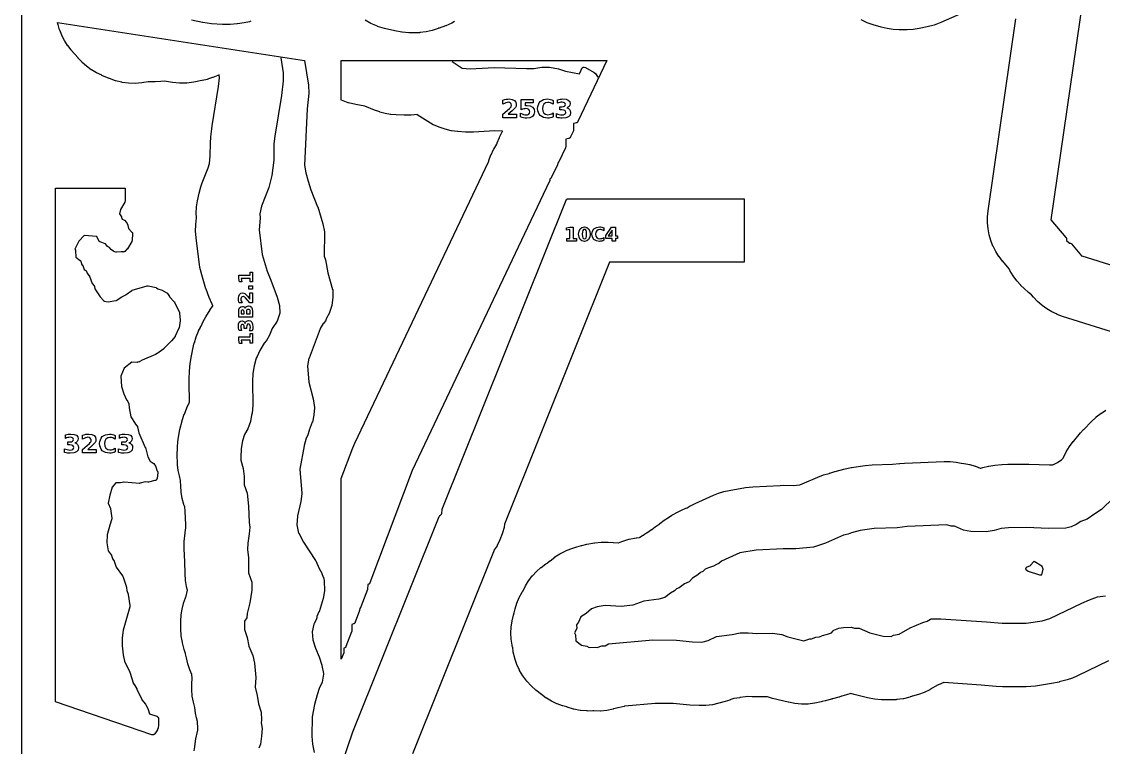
# Model space of a CAD drawing. Header units: millimetres. Extents: x 0 to 841, y 0 to 594.
# Drawn here: x 0 to 340.5, y 167.2 to 395.7 of the extents above; entities that cross this region are included whole.
import ezdxf

# ---------------------------------------------------------------- set-up
doc = ezdxf.new("R2010")
doc.units = ezdxf.units.MM
for name, color, linetype in [('CUT', 1, 'Continuous'), ('ENGRAVE', 5, 'Continuous'), ('SHEET_EDGE_DO_NOT_CUT', 8, 'Continuous')]:
    doc.layers.add(name, color=color, linetype=linetype)

msp = doc.modelspace()

# ---------------------------------------------------------------- linework, layer by layer
at = {"layer": 'CUT'}
for points in [[(334.09, 402.85), (324, 333.27), (324, 333.26), (324.01, 333.25), (328.74, 327.73), (328.77, 327.69), (328.8, 327.65), (328.82, 327.61), (328.87, 327.49), (328.89, 327.44), (328.9, 327.4), (328.91, 327.35), (328.91, 327.3), (328.92, 326.8), (328.93, 326.79), (328.93, 326.78), (329.72, 326), (329.73, 325.99), (329.74, 325.99), (330, 325.96), (330.05, 325.96), (330.09, 325.95), (330.13, 325.94), (330.17, 325.92), (330.21, 325.9), (330.35, 325.82), (330.4, 325.79), (330.44, 325.75), (330.48, 325.71), (333.68, 321.99), (333.69, 321.98), (333.7, 321.97), (390.99, 303.98)], [(54.36, 166.13), (54.51, 167.38), (54.51, 167.4), (54.88, 169.84), (54.88, 169.87), (55.36, 172.12), (55.37, 172.18), (55.51, 172.59), (55.52, 172.6), (55.51, 172.61), (55.44, 173.18), (55.43, 173.23), (55.37, 175.24), (55.36, 175.25), (55.36, 175.27), (55.04, 176.46), (55.03, 176.5), (54.76, 177.97), (54.76, 177.98), (54.51, 179.69), (54.5, 179.71), (54.09, 181.4), (54.09, 181.43), (53.73, 183.32), (53.72, 183.37), (53.55, 185.28), (53.55, 185.33), (53.56, 187.26), (53.56, 187.28), (53.66, 188.91), (53.66, 188.94), (53.56, 190.12), (53.56, 190.13), (53.56, 190.14), (52.96, 191.62), (52.96, 191.64), (52.34, 193.43), (52.32, 193.48), (51.88, 195.32), (51.88, 195.34), (51.62, 196.65), (51.62, 196.69), (51.18, 198.01), (51.17, 198.04), (50.6, 200.11), (50.59, 200.16), (50.26, 202.27), (50.25, 202.32), (50.15, 204.47), (50.15, 204.5), (50.16, 207), (50.16, 207.02), (50.26, 208.84), (50.27, 208.89), (50.53, 210.68), (50.54, 210.72), (50.97, 212.48), (50.98, 212.53), (51.57, 214.24), (51.59, 214.28), (51.63, 214.37), (51.63, 214.38), (51.64, 214.39), (52.21, 216.7), (52.22, 216.71), (52.21, 216.72), (51.93, 217.75), (51.92, 217.8), (51.59, 219.77), (51.58, 219.82), (51.45, 221.82), (51.45, 221.84), (51.39, 225.75), (51.39, 225.77), (51.22, 227.49), (51.22, 227.52), (51.13, 229.93), (51.13, 229.96), (51.18, 231.97), (51.18, 232), (51.44, 234.78), (51.45, 234.81), (51.7, 236.34), (51.7, 236.36), (51.7, 236.37), (51.64, 237.22), (51.64, 237.24), (51.48, 241.59), (51.48, 241.61), (51.33, 242.88), (51.33, 242.89), (51.33, 242.91), (51.1, 243.58), (51.1, 243.61), (50.57, 245.52), (50.56, 245.57), (50.23, 247.51), (50.22, 247.56), (50.09, 249.53), (50.09, 249.56), (50.06, 250.99), (50.06, 251.01), (50.04, 251.17), (50.03, 251.2), (49.66, 252.68), (49.65, 252.7), (49.31, 254.37), (49.3, 254.41), (49.1, 256.1), (49.09, 256.12), (49.04, 256.89), (49.03, 256.92), (48.99, 258.95), (48.99, 258.98), (49.06, 261.82), (49.07, 261.84), (49.16, 263.32), (49.17, 263.36), (49.38, 264.84), (49.38, 264.86), (49.81, 267.26), (49.82, 267.29), (50.53, 270.05), (50.54, 270.08), (51.21, 272.08), (51.22, 272.1), (52.02, 274.12), (52.05, 274.17), (52.66, 275.32), (52.66, 275.33), (52.67, 275.34), (52.81, 276), (52.81, 276.02), (52.81, 276.03), (52.71, 282.01), (52.71, 282.02), (52.72, 283.1), (52.72, 283.12), (52.81, 285.6), (52.82, 285.63), (53.05, 288.01), (53.05, 288.04), (53.45, 290.49), (53.45, 290.51), (53.77, 292.09), (53.77, 292.1), (54.36, 294.52), (54.37, 294.54), (54.93, 296.41), (54.95, 296.46), (55.68, 298.26), (55.71, 298.3), (56.3, 299.42), (56.31, 299.45), (56.46, 299.79), (56.47, 299.81), (57.14, 301.28), (57.16, 301.31), (57.96, 302.72), (57.97, 302.73), (59.38, 305), (59.4, 305.03), (60.12, 306.02), (60.13, 306.03), (60.13, 306.05), (60.18, 306.16), (60.18, 306.17), (60.18, 306.18), (59.97, 306.76), (59.96, 306.77), (59.02, 308.85), (59.01, 308.88), (58.05, 311.49), (58.03, 311.52), (56.51, 316.75), (56.5, 316.77), (56.12, 318.31), (56.11, 318.35), (55.86, 319.92), (55.85, 319.94), (54.91, 327.67), (54.9, 327.69), (54.76, 329.69), (54.76, 329.74), (54.82, 331.75), (54.82, 331.78), (55.01, 333.97), (55.01, 333.99), (54.96, 335.39), (54.96, 335.43), (55.08, 337.32), (55.08, 337.37), (55.38, 339.25), (55.39, 339.27), (55.89, 341.68), (55.9, 341.71), (56.31, 343.31), (56.32, 343.35), (56.86, 344.91), (56.87, 344.92), (58.75, 349.69), (58.76, 349.72), (59.09, 350.99), (59.1, 351.02), (59.38, 353.41), (59.38, 353.43), (59.43, 357.4), (59.43, 357.43), (59.55, 359.43), (59.55, 359.45), (59.83, 361.93), (59.83, 361.94), (59.97, 362.91), (59.97, 362.93), (61.99, 375.29), (61.99, 375.3), (62.32, 378.01), (62.32, 378.02), (62.32, 378.03), (62.19, 378.95), (62.18, 378.96), (62.17, 378.95), (61.78, 378.76), (61.76, 378.75), (60.17, 378.08), (60.13, 378.07), (58.51, 377.54), (58.47, 377.53), (56.79, 377.14), (56.77, 377.14), (54.19, 376.66), (54.16, 376.66), (51.99, 376.38), (51.94, 376.38), (49.77, 376.34), (49.71, 376.34), (47.53, 376.55), (47.51, 376.56), (44.95, 376.95), (44.94, 376.95), (44.92, 376.95), (43.81, 376.85), (43.79, 376.85), (42.08, 376.78), (42.06, 376.78), (40.01, 376.78), (39.99, 376.78), (39.98, 376.78), (39.88, 376.76), (39.85, 376.75), (37.84, 376.39), (37.79, 376.39), (35.76, 376.24), (35.71, 376.24), (33.68, 376.31), (33.63, 376.31), (31.62, 376.59), (31.56, 376.6), (29.59, 377.09), (29.54, 377.1), (27.62, 377.79), (27.59, 377.8), (25.24, 378.79), (25.22, 378.8), (23.57, 379.59), (23.53, 379.61), (21.96, 380.54), (21.92, 380.57), (20.45, 381.64), (20.42, 381.67), (19.05, 382.88), (19.02, 382.91), (17.77, 384.25), (17.75, 384.27), (15.63, 386.76), (15.61, 386.78), (14.51, 388.2), (14.48, 388.24), (13.52, 389.74), (13.5, 389.78), (12.68, 391.37), (12.66, 391.41), (11.99, 393.06), (11.97, 393.11), (11.46, 394.82), (11.44, 394.86), (11.33, 395.42), (89.01, 383.43), (90.34, 375.75), (90.34, 375.75), (90.34, 375.71), (90.35, 375.67), (90.37, 373.22), (90.36, 373.17), (89.87, 368.25), (89.87, 368.24), (89.01, 350.53), (89.01, 350.52), (89.01, 350.5), (89.43, 348.08), (89.43, 348.06), (90.15, 345.44), (90.16, 345.43), (91.04, 342.77), (91.05, 342.76), (93.18, 337.38), (93.19, 337.34), (94.79, 332.07), (94.8, 332.02), (95.32, 329.52), (95.33, 329.46), (95.33, 329.41), (95.27, 321.9), (95.27, 321.89), (95.27, 321.88), (95.63, 320.71), (95.64, 320.66), (96.42, 316.62), (96.43, 316.6), (97.9, 311.39), (97.91, 311.35), (97.91, 311.3), (97.92, 311.26), (97.94, 308.92), (97.94, 308.84), (97.62, 306.45), (97.62, 306.41), (97.61, 306.37), (96.92, 304.07), (96.9, 304.01), (96.88, 303.96), (95.97, 302.34), (95.96, 302.33), (95.96, 302.32), (95.76, 301.66), (95.74, 301.61), (95.72, 301.56), (95.69, 301.51), (95.66, 301.47), (94.98, 300.68), (94.98, 300.68), (94.97, 300.67), (93.98, 299.04), (93.98, 299.03), (93.97, 299.02), (90.46, 289.77), (90.46, 289.76), (90.45, 289.75), (89.97, 287.32), (89.97, 287.31), (89.97, 287.3), (90.36, 282.18), (90.37, 282.17), (90.37, 282.16), (91.77, 276.95), (91.78, 276.9), (92.23, 274.25), (92.24, 274.21), (92.24, 274.17), (92.24, 274.12), (92.03, 271.88), (92.02, 271.82), (91.51, 269.63), (91.5, 269.6), (91.49, 269.56), (90.47, 267.01), (90.47, 266.99), (90.08, 265.55), (90.06, 265.5), (90.04, 265.46), (89.6, 264.59), (89.6, 264.58), (89.6, 264.57), (88.92, 262.18), (88.92, 262.16), (87.53, 254.81), (87.53, 254.8), (87.53, 254.79), (88.22, 247.09), (88.22, 247.03), (88.22, 246.97), (87.85, 244.59), (87.84, 244.55), (86.8, 240.06), (86.8, 240.05), (86.8, 240.03), (86.68, 237.26), (86.68, 237.24), (86.68, 237.23), (87.2, 234.61), (87.21, 234.6), (87.21, 234.58), (88.77, 231.82), (88.78, 231.81), (92.52, 226), (92.54, 225.97), (92.56, 225.93), (93.64, 223.51), (93.65, 223.49), (94.47, 222.03), (94.5, 221.97), (94.97, 220.78), (94.99, 220.74), (95, 220.7), (95.21, 219.67), (95.22, 219.62), (95.22, 219.58), (95.3, 216.51), (95.3, 216.47), (95.3, 216.42), (94.93, 214.1), (94.91, 214.03), (93.62, 209.89), (93.6, 209.84), (92.97, 208.42), (92.97, 208.41), (92.97, 208.4), (92.88, 207.83), (92.87, 207.78), (92.86, 207.73), (92.84, 207.69), (92.04, 206.04), (92.03, 206.02), (92.03, 206.01), (91.47, 203.59), (91.47, 203.58), (91.47, 203.57), (91.64, 201.02), (91.65, 201), (91.65, 200.99), (92.48, 198.39), (92.49, 198.37), (93.65, 195.7), (93.66, 195.66), (94.53, 193.07), (94.55, 193), (95.02, 190.4), (95.03, 190.36), (95.03, 190.31), (95.03, 190.27), (95.02, 190.22), (94.58, 187.67), (94.57, 187.63), (94.55, 187.58), (94.54, 187.54), (93.69, 185.76), (93.68, 185.73), (93.01, 183.7), (93.01, 183.68), (92.24, 180.69), (92.23, 180.68), (91.49, 176.84), (91.49, 176.83), (91.49, 176.82), (91.3, 170.73), (91.3, 170.72), (91.3, 170.71), (91.6, 168.17), (91.61, 168.15), (92.13, 165.59)], [(72.15, 395.82), (71.72, 395.69), (71.68, 395.68), (70.04, 395.35), (70.02, 395.34), (67.91, 395), (67.89, 395), (65.62, 394.77), (65.56, 394.77), (63.29, 394.8), (63.26, 394.8), (59.78, 395.06), (59.74, 395.06), (57, 395.45), (56.97, 395.46), (53.51, 396.21)], [(136.22, 395.71), (136.21, 395.71), (135.47, 395.27), (135.42, 395.24), (133.51, 394.38), (133.46, 394.36), (131.47, 393.7), (131.42, 393.68), (131.23, 393.64), (131.21, 393.64), (131.2, 393.63), (131.15, 393.61), (131.11, 393.59), (129.28, 392.96), (129.23, 392.95), (127.35, 392.5), (127.3, 392.49), (125.38, 392.24), (125.33, 392.23), (123.39, 392.17), (123.36, 392.17), (121.96, 392.19), (121.93, 392.19), (119.74, 392.35), (119.69, 392.36), (117.53, 392.76), (117.5, 392.76), (114.24, 393.56), (114.21, 393.57), (112.07, 394.22), (112.01, 394.24), (109.97, 395.13), (109.92, 395.16), (108.18, 396.17)], [(296.03, 398.39), (289.38, 395.4), (289.35, 395.39), (287.26, 394.59), (287.21, 394.58), (285.04, 394.02), (285.02, 394.02), (282.56, 393.53), (282.54, 393.53), (280.68, 393.25), (280.63, 393.25), (278.75, 393.16), (278.72, 393.15), (276.27, 393.15), (276.24, 393.15), (274.37, 393.24), (274.32, 393.24), (272.48, 393.5), (272.43, 393.51), (270.61, 393.95), (270.58, 393.96), (268.09, 394.69), (268.07, 394.69), (266.17, 395.36), (266.12, 395.38), (264.29, 396.23)], [(380.92, 286.14), (327.7, 302.9), (327.67, 302.9), (325.97, 303.53), (325.93, 303.55), (324.3, 304.32), (324.26, 304.34), (322.71, 305.27), (322.67, 305.29), (321.21, 306.35), (321.17, 306.38), (319.82, 307.57), (319.79, 307.6), (318.54, 308.92), (318.53, 308.94), (317.88, 309.68), (317.88, 309.69), (317.87, 309.7), (316.99, 310.36), (316.96, 310.39), (315.58, 311.64), (315.57, 311.66), (314.57, 312.65), (314.55, 312.67), (313.27, 314.09), (313.24, 314.13), (312.11, 315.65), (312.08, 315.69), (311.1, 317.32), (311.08, 317.36), (310.83, 317.89), (310.82, 317.9), (310.82, 317.91), (308.83, 320.23), (308.81, 320.25), (307.67, 321.71), (307.64, 321.75), (306.65, 323.31), (306.63, 323.35), (305.79, 325), (305.77, 325.04), (305.09, 326.76), (305.07, 326.8), (304.56, 328.58), (304.55, 328.62), (304.2, 330.44), (304.2, 330.48), (304.02, 332.32), (304.02, 332.37), (304.03, 334.22), (304.03, 334.26), (304.21, 336.11), (304.21, 336.14), (312.97, 396.6)], [(65.67, 58.62), (104.28, 172.05), (104.28, 172.05), (104.29, 172.07), (131.48, 239.91), (131.5, 239.95), (131.52, 239.99), (131.54, 240.03), (131.68, 240.21), (131.71, 240.24), (131.74, 240.28), (131.78, 240.31), (131.82, 240.34), (132.18, 240.56), (132.19, 240.57), (132.2, 240.58), (132.29, 240.88), (132.3, 240.89), (132.3, 240.9), (132.35, 242.01), (132.35, 242.06), (132.37, 242.12), (132.38, 242.17), (171.44, 339.53), (171.46, 339.57), (171.48, 339.61), (171.51, 339.65), (171.54, 339.69), (171.57, 339.72), (171.61, 339.75), (171.7, 339.82), (171.74, 339.84), (171.77, 339.86), (171.81, 339.88), (171.86, 339.9), (171.9, 339.91), (172.03, 339.93), (172.08, 339.94), (172.13, 339.94), (227.43, 339.94), (227.43, 319.93), (185.11, 319.93), (185.1, 319.93), (185.09, 319.92), (152.02, 237.41), (152.02, 237.4), (152.01, 237.38), (151.86, 236.49), (151.85, 236.45), (151.38, 234.75), (151.38, 234.73), (151.28, 234.43), (151.27, 234.41), (150.57, 232.55), (150.55, 232.5), (149.67, 230.73), (149.64, 230.68), (148.79, 229.34), (148.78, 229.33), (148.78, 229.32), (123.05, 165.12)], [(342.15, 194.41), (332.4, 189.71), (332.38, 189.7), (330.79, 189.01), (330.75, 189), (329.11, 188.46), (329.09, 188.45), (326.62, 187.76), (326.59, 187.75), (324.22, 187.25), (324.19, 187.24), (319.2, 186.48), (319.18, 186.48), (317.73, 186.32), (317.7, 186.31), (316.24, 186.26), (316.23, 186.26), (308.77, 186.24), (308.74, 186.24), (306.77, 186.34), (306.74, 186.34), (302.05, 186.8), (302.04, 186.8), (290.28, 187.57), (290.27, 187.57), (290.26, 187.56), (288.57, 186.83), (288.55, 186.82), (285.89, 185.35), (285.87, 185.33), (284.15, 184.49), (284.1, 184.47), (282.33, 183.8), (282.28, 183.79), (280.43, 183.29), (280.41, 183.29), (280.26, 183.26), (280.22, 183.24), (279.68, 183.04), (279.63, 183.03), (277.57, 182.5), (277.51, 182.49), (275.41, 182.2), (275.35, 182.19), (273.21, 182.13), (273.18, 182.13), (270.71, 182.19), (270.68, 182.19), (268.51, 182.37), (268.46, 182.38), (266.32, 182.79), (266.29, 182.8), (262.07, 183.86), (262.05, 183.86), (261.04, 184.16), (261.03, 184.17), (261.02, 184.16), (259.67, 183.69), (259.63, 183.67), (258.23, 183.29), (258.21, 183.29), (258.09, 183.26), (258.06, 183.25), (257.34, 182.97), (257.29, 182.96), (255.25, 182.42), (255.19, 182.41), (255.17, 182.41), (255.16, 182.41), (255.15, 182.4), (254.91, 182.31), (254.86, 182.3), (253.01, 181.79), (252.96, 181.78), (251.98, 181.61), (251.95, 181.61), (251.69, 181.53), (251.67, 181.53), (249.67, 181.07), (249.62, 181.06), (247.59, 180.81), (247.54, 180.81), (245.5, 180.78), (245.45, 180.78), (243.41, 180.96), (243.36, 180.97), (241.35, 181.36), (241.32, 181.36), (236.36, 182.61), (236.34, 182.61), (234.78, 183.07), (234.76, 183.08), (234.6, 183.13), (234.59, 183.13), (234.58, 183.13), (231.92, 183.07), (231.9, 183.07), (229.98, 183.11), (229.95, 183.11), (228.36, 183.23), (228.35, 183.23), (228.34, 183.23), (227.9, 183.13), (227.88, 183.13), (226.09, 182.83), (226.06, 182.82), (224.21, 182.6), (224.2, 182.6), (224.19, 182.6), (222.98, 182.1), (222.94, 182.08), (221.46, 181.61), (221.44, 181.6), (219.51, 181.06), (219.49, 181.06), (217.49, 180.61), (217.44, 180.6), (215.42, 180.37), (215.37, 180.36), (213.32, 180.34), (213.3, 180.34), (210.37, 180.46), (210.36, 180.46), (209.26, 180.54), (209.25, 180.54), (205.1, 180.94), (205.08, 180.94), (199.45, 181), (199.43, 181), (189.88, 180.15), (189.87, 180.15), (189.86, 180.14), (189.74, 180.1), (189.69, 180.08), (187.77, 179.58), (187.72, 179.57), (186.88, 179.44), (186.87, 179.44), (186.86, 179.44), (186.29, 179.26), (186.24, 179.24), (184.25, 178.83), (184.2, 178.82), (182.18, 178.62), (182.13, 178.62), (180.1, 178.63), (180.04, 178.63), (179.8, 178.66), (179.76, 178.66), (178.02, 178.62), (177.97, 178.63), (175.89, 178.81), (175.84, 178.82), (173.79, 179.22), (173.74, 179.24), (171.75, 179.86), (171.7, 179.88), (171.68, 179.89), (171.67, 179.89), (171.66, 179.89), (170.33, 180.23), (170.28, 180.25), (168.54, 180.88), (168.5, 180.89), (166.82, 181.68), (166.78, 181.71), (165.19, 182.65), (165.15, 182.68), (163.65, 183.78), (163.63, 183.79), (161.9, 185.18), (161.88, 185.2), (160.4, 186.53), (160.36, 186.56), (159.02, 188.03), (158.99, 188.07), (157.81, 189.66), (157.78, 189.71), (156.77, 191.41), (156.75, 191.46), (155.91, 193.25), (155.89, 193.3), (155.25, 195.18), (155.23, 195.22), (154.78, 197.16), (154.77, 197.21), (154.58, 198.69), (154.57, 198.71), (154.42, 199.3), (154.41, 199.35), (154.13, 201.2), (154.13, 201.24), (154.03, 203.11), (154.03, 203.16), (154.11, 205.03), (154.11, 205.08), (154.37, 206.93), (154.38, 206.98), (154.81, 208.8), (154.82, 208.84), (155.07, 209.56), (155.08, 209.59), (155.32, 210.75), (155.33, 210.8), (155.89, 212.58), (155.9, 212.62), (156.62, 214.34), (156.64, 214.39), (157.53, 216.03), (157.55, 216.07), (157.81, 216.46), (157.83, 216.49), (158.59, 218.02), (158.62, 218.06), (159.6, 219.64), (159.63, 219.68), (160.76, 221.15), (160.79, 221.18), (162.05, 222.54), (162.08, 222.57), (163.47, 223.8), (163.5, 223.83), (165.01, 224.94), (165.03, 224.95), (165.6, 225.33), (165.62, 225.35), (166.31, 225.94), (166.33, 225.95), (167.81, 227.1), (167.85, 227.13), (169.42, 228.12), (169.46, 228.15), (171.11, 228.99), (171.16, 229.01), (172.9, 229.69), (172.92, 229.7), (174.75, 230.32), (174.77, 230.33), (176.29, 230.78), (176.33, 230.79), (177.88, 231.11), (177.9, 231.11), (180.37, 231.53), (180.4, 231.53), (182.48, 231.77), (182.54, 231.77), (184.63, 231.78), (184.66, 231.78), (187.83, 231.63), (187.84, 231.63), (187.85, 231.63), (188.89, 232.02), (188.91, 232.03), (191.14, 232.7), (191.2, 232.71), (193.49, 233.12), (193.52, 233.12), (194.43, 233.23), (194.44, 233.23), (194.45, 233.24), (194.61, 233.37), (194.65, 233.4), (196.32, 234.45), (196.36, 234.48), (196.58, 234.59), (196.59, 234.59), (196.6, 234.6), (196.75, 234.71), (196.77, 234.72), (198.32, 235.76), (198.36, 235.79), (198.38, 235.8), (198.39, 235.81), (198.4, 235.81), (199.41, 236.61), (199.44, 236.64), (200.7, 237.47), (200.71, 237.48), (200.72, 237.49), (200.85, 237.61), (200.89, 237.64), (202.26, 238.68), (202.29, 238.71), (203.65, 239.57), (203.66, 239.57), (204.63, 240.25), (204.67, 240.28), (206.64, 241.35), (206.67, 241.36), (207.67, 241.83), (207.69, 241.84), (209.13, 242.45), (209.17, 242.47), (209.45, 242.56), (209.46, 242.56), (209.48, 242.57), (210.47, 243.18), (210.51, 243.21), (212, 243.96), (212.02, 243.97), (217.76, 246.59), (217.78, 246.6), (219.36, 247.23), (219.4, 247.25), (221.02, 247.74), (221.06, 247.75), (222.73, 248.11), (222.75, 248.11), (227.88, 248.98), (227.91, 248.98), (230.19, 249.23), (230.22, 249.23), (238.73, 249.66), (238.75, 249.66), (239.89, 249.69), (239.91, 249.69), (242.85, 249.67), (242.88, 249.67), (244.96, 249.86), (244.98, 249.87), (244.99, 249.87), (245.68, 250.11), (245.7, 250.12), (250.64, 252.28), (250.66, 252.29), (252.38, 252.95), (252.42, 252.96), (254.19, 253.46), (254.22, 253.46), (254.34, 253.49), (254.37, 253.5), (256.02, 254.07), (256.06, 254.08), (258.81, 254.82), (258.84, 254.82), (261.15, 255.3), (261.18, 255.3), (265.53, 255.92), (265.56, 255.92), (267.72, 256.11), (267.74, 256.11), (274.09, 256.31), (274.11, 256.31), (276.38, 256.57), (276.4, 256.57), (277.9, 256.69), (277.92, 256.69), (290.39, 257.19), (290.41, 257.19), (292.28, 257.17), (292.32, 257.17), (294.17, 256.98), (294.21, 256.97), (295.79, 256.66), (295.81, 256.65), (296.63, 256.57), (296.68, 256.56), (298.42, 256.22), (298.47, 256.21), (300.17, 255.71), (300.22, 255.69), (301.74, 255.09), (301.75, 255.09), (301.76, 255.09), (301.93, 255.08), (301.95, 255.08), (301.96, 255.09), (302.54, 255.26), (302.56, 255.27), (304.39, 255.72), (304.44, 255.73), (306.3, 256.01), (306.33, 256.02), (308.59, 256.25), (308.61, 256.25), (310.47, 256.35), (310.49, 256.35), (316.05, 256.39), (316.07, 256.39), (317.01, 256.37), (317.02, 256.37), (323.53, 256.11), (323.55, 256.11), (324.48, 256.13), (324.49, 256.13), (324.5, 256.14), (324.76, 256.28), (324.8, 256.3), (325.82, 256.73), (325.84, 256.73), (325.85, 256.74), (326.17, 256.98), (326.19, 256.99), (327.33, 257.75), (327.35, 257.76), (327.45, 257.83), (327.46, 257.83), (327.47, 257.84), (327.84, 258.21), (327.85, 258.21), (327.85, 258.22), (327.95, 258.45), (327.96, 258.48), (328.81, 260.22), (328.84, 260.26), (329.85, 261.91), (329.88, 261.95), (331.05, 263.49), (331.07, 263.51), (333.35, 266.22), (333.36, 266.23), (334.31, 267.27), (334.32, 267.28), (336.77, 269.81), (336.79, 269.82), (338.25, 271.17), (338.28, 271.21), (339.87, 272.4), (339.89, 272.42), (341.34, 273.4)]]:
    msp.add_lwpolyline(points, dxfattribs=at)
for points in [[(175.12, 364.24), (175.1, 364.2), (175.07, 364.16), (174.98, 364.04), (174.95, 364), (174.92, 363.97), (174.88, 363.93), (174.84, 363.91), (174.74, 363.85), (174.69, 363.82), (174.64, 363.8), (174.59, 363.79), (173.78, 363.61), (173.77, 363.61), (173.77, 363.59), (173.74, 361.48), (173.74, 361.42), (173.73, 361.37), (173.71, 361.32), (173.69, 361.27), (172.82, 359.39), (172.79, 359.34), (172.75, 359.29), (172.64, 359.15), (172.6, 359.11), (172.57, 359.07), (172.53, 359.04), (172.48, 359.02), (172.3, 358.92), (172.26, 358.9), (172.21, 358.88), (172.17, 358.87), (171.29, 358.68), (171.28, 358.68), (171.28, 358.67), (171.27, 356.36), (171.27, 356.3), (171.26, 356.25), (171.21, 356.03), (171.2, 355.98), (171.17, 355.93), (169.12, 351.6), (169.09, 351.55), (169.06, 351.51), (169.03, 351.47), (168.76, 351.19), (168.75, 351.18), (168.74, 351.17), (168.68, 350.73), (168.67, 350.68), (168.66, 350.63), (168.64, 350.59), (166.71, 346.53), (166.69, 346.49), (166.66, 346.45), (166.64, 346.42), (166.61, 346.38), (166.3, 346.09), (166.3, 346.08), (166.29, 346.07), (166.23, 345.58), (166.22, 345.53), (166.21, 345.47), (166.19, 345.43), (122.96, 254.41), (122.95, 254.39), (109.66, 219), (109.64, 218.95), (109.61, 218.91), (109.59, 218.87), (109.46, 218.71), (109.43, 218.67), (109.4, 218.64), (109.36, 218.61), (109.32, 218.58), (109.28, 218.56), (109.23, 218.54), (108.95, 218.44), (108.94, 218.44), (108.93, 218.42), (108.88, 217.01), (108.88, 216.95), (108.87, 216.9), (108.85, 216.85), (106.79, 211.38), (106.77, 211.33), (106.74, 211.28), (106.71, 211.24), (106.45, 210.93), (106.44, 210.92), (106.44, 210.91), (106.39, 210.37), (106.39, 210.33), (106.38, 210.28), (106.36, 210.24), (104.98, 206.55), (104.96, 206.5), (104.93, 206.45), (104.9, 206.41), (104.74, 206.22), (104.7, 206.18), (104.67, 206.15), (104.63, 206.12), (104.58, 206.09), (104.54, 206.07), (104.49, 206.05), (103.98, 205.91), (103.97, 205.91), (103.97, 205.89), (103.9, 203.76), (103.9, 203.71), (103.89, 203.65), (103.87, 203.6), (102.1, 198.89), (102.07, 198.84), (102.05, 198.79), (102.01, 198.75), (101.92, 198.64), (101.89, 198.6), (101.85, 198.57), (101.81, 198.54), (101.76, 198.51), (101.72, 198.49), (101.48, 198.4), (101.47, 198.39), (101.47, 198.38), (101.42, 197.14), (101.41, 197.09), (101.4, 197.04), (101.38, 196.99), (100.62, 194.96), (100.62, 251.82), (104.25, 261.45), (104.25, 261.47), (104.9, 263), (104.91, 263.01), (147.06, 351.77), (147.06, 351.79), (147.07, 351.8), (147.09, 351.9), (147.11, 351.95), (147.74, 353.73), (147.76, 353.78), (148.57, 355.49), (148.59, 355.53), (149.56, 357.16), (149.59, 357.2), (149.69, 357.35), (149.7, 357.36), (149.7, 357.37), (149.73, 357.46), (149.74, 357.5), (150.42, 359.25), (150.44, 359.29), (151.27, 360.96), (151.3, 361), (151.39, 361.16), (151.4, 361.17), (151.4, 361.18), (151.4, 361.19), (151.39, 361.19), (148.95, 361.27), (148.93, 361.27), (142.28, 360.92), (142.25, 360.92), (139.78, 360.94), (139.75, 360.94), (137.26, 361.12), (137.23, 361.12), (135.29, 361.36), (135.24, 361.37), (133.35, 361.8), (133.3, 361.81), (131.46, 362.43), (131.41, 362.44), (129.64, 363.24), (129.59, 363.26), (127.9, 364.23), (127.88, 364.25), (124.5, 366.41), (124.49, 366.42), (124.48, 366.42), (122.58, 366.29), (122.55, 366.29), (120.43, 366.26), (120.41, 366.26), (117.91, 366.36), (117.89, 366.36), (116.18, 366.5), (116.14, 366.51), (114.46, 366.8), (114.41, 366.81), (112.77, 367.24), (112.72, 367.26), (111.11, 367.84), (111.09, 367.85), (108.08, 369.08), (108.07, 369.08), (108.06, 369.09), (105.18, 369.6), (105.16, 369.61), (102.9, 370.15), (102.84, 370.17), (100.66, 370.97), (100.64, 370.98), (100.62, 370.99), (100.62, 383.42), (184.23, 383.42), (175.12, 364.24)], [(48.07, 307.44), (48.1, 307.4), (48.12, 307.35), (49.67, 304.11), (49.69, 304.07), (49.71, 304.02), (49.72, 303.98), (49.72, 303.93), (49.92, 301.65), (49.92, 301.6), (49.91, 301.54), (49.58, 299.28), (49.57, 299.23), (49.55, 299.19), (49.53, 299.14), (48.35, 296.65), (48.33, 296.62), (48.31, 296.58), (48.28, 296.55), (47.2, 295.24), (47.17, 295.2), (44.76, 292.75), (44.72, 292.71), (43.3, 291.59), (43.24, 291.55), (42.19, 290.94), (42.14, 290.92), (37.91, 289.11), (37.9, 289.1), (37.89, 289.1), (37.17, 288.64), (37.13, 288.62), (37.08, 288.6), (37.04, 288.58), (36.53, 288.44), (36.48, 288.43), (36.43, 288.42), (36.38, 288.42), (34.71, 288.46), (34.69, 288.46), (34.68, 288.45), (32.29, 286.6), (32.28, 286.59), (32.28, 286.58), (31.19, 284.11), (31.19, 284.09), (31.19, 284.08), (31.41, 280.81), (31.41, 280.8), (31.41, 280.78), (32.21, 278.49), (32.22, 278.47), (33.06, 276.61), (33.07, 276.58), (33.63, 275.65), (33.65, 275.61), (33.67, 275.57), (33.69, 275.52), (33.7, 275.48), (33.7, 275.43), (33.8, 274.09), (33.8, 274.06), (34.34, 271.24), (34.35, 271.23), (34.35, 271.22), (35.74, 269.12), (35.76, 269.1), (36.38, 268.36), (36.41, 268.32), (36.43, 268.28), (36.45, 268.24), (36.47, 268.19), (36.48, 268.14), (36.87, 266.27), (36.87, 266.26), (36.88, 266.25), (38.93, 261.63), (38.94, 261.59), (38.95, 261.56), (39.71, 258.69), (39.72, 258.67), (39.72, 258.66), (40.42, 257.33), (40.43, 257.32), (40.44, 257.31), (41.43, 256.72), (41.46, 256.7), (41.5, 256.67), (41.53, 256.64), (41.56, 256.6), (41.59, 256.57), (42.16, 255.71), (42.19, 255.66), (42.21, 255.61), (42.23, 255.56), (42.51, 254.42), (42.52, 254.4), (42.53, 254.39), (42.68, 254.23), (42.72, 254.2), (42.74, 254.16), (42.77, 254.12), (42.79, 254.07), (42.8, 254.03), (42.84, 253.91), (42.86, 253.86), (42.86, 253.8), (42.86, 253.75), (42.86, 253.69), (42.62, 251.83), (42.61, 251.79), (42.6, 251.75), (42.58, 251.7), (42.56, 251.66), (42.54, 251.63), (42.46, 251.51), (42.43, 251.47), (42.4, 251.44), (42.37, 251.4), (42.34, 251.38), (42.3, 251.35), (42.09, 251.23), (42.05, 251.21), (42, 251.19), (41.96, 251.17), (39.94, 250.65), (39.89, 250.64), (39.85, 250.64), (39.8, 250.64), (39.76, 250.64), (39.71, 250.65), (38.93, 250.8), (38.92, 250.81), (38.91, 250.8), (37.29, 250.33), (37.25, 250.32), (37.21, 250.31), (37.16, 250.31), (37.12, 250.31), (32.24, 250.66), (32.23, 250.66), (32.22, 250.66), (31.14, 250.49), (31.1, 250.49), (31.06, 250.49), (29.72, 250.5), (29.71, 250.5), (29.7, 250.49), (28.48, 249.1), (28.47, 249.09), (28.46, 249.08), (27.73, 246.62), (27.72, 246.6), (27.23, 244.11), (27.23, 244.1), (27.23, 244.08), (27.97, 242.41), (27.99, 242.37), (28, 242.32), (28.01, 242.28), (28.43, 239.32), (28.43, 239.28), (28.43, 239.23), (28.43, 239.19), (28.42, 239.14), (28.41, 239.1), (27.75, 237.13), (27.75, 237.12), (26.96, 234.11), (26.96, 234.09), (26.96, 234.08), (26.83, 231.61), (26.83, 231.59), (26.83, 231.58), (27.2, 229.11), (27.2, 229.1), (27.21, 229.08), (28.23, 227.84), (28.26, 227.81), (28.28, 227.77), (28.3, 227.72), (28.32, 227.68), (28.33, 227.64), (28.57, 226.61), (28.57, 226.6), (28.58, 226.59), (29.06, 225.98), (29.08, 225.94), (29.11, 225.9), (29.13, 225.86), (29.14, 225.81), (29.71, 223.96), (29.71, 223.95), (29.72, 223.95), (31.77, 221.22), (31.8, 221.17), (31.83, 221.13), (31.85, 221.07), (32.99, 217.57), (33, 217.52), (33.01, 217.46), (33.08, 216.61), (33.08, 216.6), (33.08, 216.58), (33.49, 215.45), (33.51, 215.4), (33.52, 215.35), (34.03, 211.8), (34.04, 211.75), (34.04, 211.7), (34.02, 211.49), (34.02, 211.44), (34.01, 211.39), (31.96, 204.09), (31.96, 204.08), (31.96, 204.07), (31.67, 201.63), (31.66, 201.6), (31.62, 199.14), (31.62, 199.1), (31.94, 196.32), (31.95, 196.29), (32.42, 194.33), (32.43, 194.31), (32.43, 194.3), (34.03, 190.9), (34.06, 190.84), (35.25, 187.16), (35.26, 187.14), (35.27, 187.13), (36.22, 185.59), (36.25, 185.54), (37.8, 182.2), (37.81, 182.19), (37.81, 182.18), (38.98, 180.82), (39.01, 180.79), (39.03, 180.75), (39.05, 180.71), (39.8, 179.13), (39.83, 179.06), (40.22, 177.78), (40.23, 177.77), (40.24, 177.77), (42.58, 176.96), (42.63, 176.95), (42.67, 176.92), (42.71, 176.89), (42.81, 176.82), (42.85, 176.79), (42.89, 176.75), (42.92, 176.71), (42.95, 176.67), (42.99, 176.61), (43.01, 176.56), (43.03, 176.52), (43.04, 176.47), (43.05, 176.42), (43.05, 176.37), (43.13, 174.17), (43.13, 174.13), (43.12, 174.08), (43.03, 173.45), (43.02, 173.4), (43.01, 173.35), (42.99, 173.31), (42.75, 172.79), (42.74, 172.75), (42.72, 172.72), (41.9, 171.46), (41.87, 171.42), (41.84, 171.38), (41.8, 171.35), (41.7, 171.27), (41.66, 171.24), (41.62, 171.21), (41.57, 171.19), (41.53, 171.17), (41.43, 171.15), (41.38, 171.14), (41.33, 171.13), (41.28, 171.13), (41.23, 171.13), (41.08, 171.15), (41.03, 171.16), (40.98, 171.17), (10.62, 181.51), (10.62, 343.27), (32.56, 343.27), (32.59, 339.3), (32.59, 339.25), (32.58, 339.2), (32.57, 339.14), (32.51, 338.97), (32.49, 338.92), (32.47, 338.87), (31.14, 336.6), (31.13, 336.59), (31.13, 336.58), (30.77, 335.17), (30.77, 335.16), (30.78, 335.15), (31.41, 334.21), (31.43, 334.17), (31.46, 334.12), (31.47, 334.07), (31.63, 333.53), (31.64, 333.52), (31.65, 333.52), (32.18, 333.27), (32.22, 333.25), (32.26, 333.22), (32.29, 333.19), (32.33, 333.16), (33, 332.44), (33.03, 332.4), (33.06, 332.36), (33.08, 332.31), (33.41, 331.62), (33.43, 331.58), (33.44, 331.54), (33.45, 331.5), (33.64, 330.54), (33.64, 330.53), (33.65, 330.52), (34.74, 329.42), (34.77, 329.39), (34.8, 329.35), (34.82, 329.31), (34.84, 329.26), (34.86, 329.22), (34.87, 329.17), (34.9, 329.03), (34.91, 328.97), (34.91, 328.91), (34.82, 326.89), (34.81, 326.84), (34.8, 326.79), (34.79, 326.74), (34.73, 326.58), (34.71, 326.53), (34.68, 326.49), (33.29, 324.21), (33.25, 324.17), (33.22, 324.13), (32.48, 323.37), (32.45, 323.33), (32.41, 323.31), (32.37, 323.28), (32.33, 323.26), (32.28, 323.24), (32.13, 323.19), (32.08, 323.17), (32.03, 323.17), (31.98, 323.16), (31.93, 323.16), (31.87, 323.17), (31.39, 323.26), (31.38, 323.26), (31.37, 323.26), (29.85, 323.13), (29.8, 323.13), (29.75, 323.13), (29.69, 323.14), (29.64, 323.16), (29.06, 323.36), (29.02, 323.38), (28.98, 323.4), (28.94, 323.42), (28.08, 324), (28.05, 324.03), (28.01, 324.06), (27.98, 324.09), (27.95, 324.13), (27.67, 324.54), (27.66, 324.54), (27.65, 324.55), (27.22, 324.77), (27.18, 324.79), (27.14, 324.82), (27.11, 324.85), (27.08, 324.89), (26.35, 325.72), (26.34, 325.73), (26.33, 325.73), (24.72, 326.32), (24.68, 326.34), (24.64, 326.36), (24.6, 326.39), (24.56, 326.41), (24.53, 326.45), (24.5, 326.48), (24.39, 326.62), (24.37, 326.65), (24.34, 326.69), (24.32, 326.72), (23.71, 328.08), (23.71, 328.09), (23.69, 328.09), (19.72, 328.39), (19.71, 328.39), (19.7, 328.38), (18.05, 326.6), (18.05, 326.59), (18.04, 326.58), (16.76, 324.11), (16.75, 324.1), (16.76, 324.08), (16.94, 323.74), (16.96, 323.69), (16.98, 323.64), (16.99, 323.59), (17, 323.53), (17.1, 321.61), (17.11, 321.6), (17.11, 321.59), (18.43, 320.53), (18.47, 320.5), (18.5, 320.47), (18.53, 320.43), (18.55, 320.39), (18.58, 320.35), (18.59, 320.3), (19, 319.11), (19.01, 319.1), (19.01, 319.09), (19.31, 318.77), (19.34, 318.74), (19.37, 318.7), (19.39, 318.66), (19.41, 318.62), (19.42, 318.58), (19.71, 317.7), (19.71, 317.69), (19.72, 317.68), (20.19, 317.37), (20.22, 317.34), (20.26, 317.31), (20.29, 317.28), (20.32, 317.24), (20.35, 317.2), (20.37, 317.16), (20.38, 317.12), (20.56, 316.61), (20.57, 316.6), (20.57, 316.59), (21.29, 315.71), (21.32, 315.66), (21.35, 315.61), (21.37, 315.56), (22.21, 313.29), (22.21, 313.28), (22.22, 313.27), (22.85, 312.52), (22.88, 312.48), (22.91, 312.44), (22.93, 312.39), (22.94, 312.35), (22.96, 312.3), (22.96, 312.26), (23.05, 311.61), (23.05, 311.6), (23.05, 311.59), (24.7, 309.03), (24.71, 309.02), (24.71, 309.01), (25.83, 307.74), (25.84, 307.73), (25.85, 307.73), (27.2, 307.51), (27.21, 307.51), (27.22, 307.51), (29.7, 307.86), (29.71, 307.86), (29.72, 307.87), (31.51, 309.05), (31.56, 309.08), (32.83, 309.72), (32.86, 309.74), (34.68, 311.03), (34.73, 311.06), (34.78, 311.08), (34.83, 311.1), (39.55, 312.49), (39.6, 312.51), (39.65, 312.51), (39.7, 312.51), (39.75, 312.51), (39.8, 312.5), (42.3, 311.95), (42.35, 311.94), (42.4, 311.92), (42.44, 311.9), (42.49, 311.87), (42.84, 311.6), (42.85, 311.6), (42.87, 311.59), (44.26, 311.12), (44.3, 311.1), (44.34, 311.08), (45.74, 310.32), (45.78, 310.3), (45.82, 310.27), (45.85, 310.24), (45.88, 310.2), (45.91, 310.17), (45.94, 310.13), (46.51, 309.1), (46.51, 309.1), (46.52, 309.09), (48.03, 307.48), (48.07, 307.44)], [(318.68, 225.75), (317.63, 224.52), (317.6, 224.48), (317.56, 224.45), (317.51, 224.42), (317.46, 224.39), (316.2, 223.81), (316.19, 223.81), (316.19, 223.8), (315.97, 223.27), (315.97, 223.26), (315.97, 223.25), (316.84, 222.62), (316.85, 222.61), (316.86, 222.61), (320.4, 221.54), (320.41, 221.54), (320.42, 221.54), (321.18, 221.54), (321.19, 221.54), (321.19, 221.55), (321.56, 223.25), (321.56, 223.26), (321.56, 223.27), (321.2, 224.17), (321.19, 224.18), (321.18, 224.19), (318.7, 225.75), (318.69, 225.76), (318.68, 225.75)]]:
    msp.add_lwpolyline(points, close=True, dxfattribs=at)
at = {"layer": 'ENGRAVE'}
for points in [[(81.63, 384.26), (82.29, 379.59), (82.34, 377.06), (81.8, 372.5), (79.71, 359.69), (79.42, 357.2), (79.37, 352.13), (78.79, 347.25), (77.79, 343.46), (75.47, 337.58), (74.96, 335.14), (75.06, 333.84), (74.76, 330.11), (75.71, 322.36), (77.24, 317.11), (78.49, 314.33), (80.46, 308.97), (81.18, 306.35), (81.27, 303.88), (80.41, 301.42), (78.91, 299.12), (78.02, 296.97), (77.09, 295.3), (76.37, 294.45), (74.94, 292.16), (74.16, 290.26), (73.79, 289.77), (73.2, 287.33), (72.8, 284.86), (72.71, 282.36), (72.83, 274.81), (72.56, 272.39), (72.33, 271.77), (72.02, 269.82), (71.25, 267.5), (70.18, 265.73), (69.5, 263.71), (69.06, 261.28), (68.98, 258.41), (69.04, 257.62), (69.72, 254.96), (70.04, 252.46), (70.08, 249.89), (70.97, 247.22), (71.44, 243.09), (71.62, 237.94), (71.79, 236.52), (71.66, 234.43), (71.17, 231.5), (71.12, 229.47), (71.38, 226.89), (71.44, 222.12), (72.42, 219.2), (72.49, 216.7), (71.82, 212.67), (70.97, 209.28), (70.87, 207.98), (70.16, 206.87), (70.15, 204.34), (71.02, 201.73), (71.52, 199.07), (72.73, 196.07), (73.33, 193.73), (73.71, 189.16), (73.53, 186.11), (74.16, 183.52), (74.54, 180.9), (75.37, 178.21), (75.47, 175.76), (75.36, 174.9), (75.7, 173.1), (75.53, 170.65), (75.18, 168.18), (74.66, 166.88)], [(135.51, 383.12), (138.69, 381.07), (141.22, 380.89), (148.72, 381.28), (158.92, 380.97), (161.21, 381), (163.74, 381.32), (166.19, 381.32), (169.04, 380.8), (171.21, 380.13), (175.62, 379.28), (176.5, 381.11), (176.78, 381.34), (177.13, 381.41), (177.48, 381.31), (180.2, 379.71), (180.6, 379.33), (181.4, 378.2), (181.41, 378.18)], [(343.73, 245.8), (339.93, 242.03), (337.86, 240.75), (335.42, 238.99), (333.44, 238.26), (332, 237.39), (330.38, 236.66), (328.69, 236.23), (323.38, 236.1), (316.2, 236.39), (310.62, 236.35), (308.33, 236.12), (306.15, 235.46), (303.62, 235.04), (298.75, 235.15), (296.51, 235.52), (293.69, 236.79), (292.6, 236.85), (291.19, 237.2), (278.71, 236.71), (275.57, 236.34), (268.35, 236.12), (263.98, 235.5), (261.19, 234.75), (260.15, 234.3), (258.68, 233.97), (253, 231.48), (249.27, 230.18), (243.73, 229.66), (239.75, 229.69), (231.21, 229.26), (226.06, 228.39), (220.29, 225.77), (219.46, 225.09), (218.69, 224.79), (217.81, 224.2), (216.19, 223.74), (215.17, 223.26), (214.46, 222.55), (213.69, 222.28), (212.91, 221.5), (211.19, 220.45), (210.11, 219.35), (208.69, 218.67), (207.02, 217.43), (206.19, 217.06), (205.5, 216.45), (204.25, 215.76), (202.5, 214.35), (200.63, 213.82), (195.82, 213.26), (192.36, 211.98), (188.69, 211.57), (183.69, 211.81), (181.19, 211.39), (179.34, 210.76), (177.68, 209.34), (176.05, 208.26), (175.32, 206.62), (174.69, 205.76), (174.72, 204.62), (174.03, 203.26), (174.31, 202.58), (174.45, 200.76), (176.19, 199.35), (177.92, 199), (178.69, 198.61), (180.61, 198.75), (181.19, 198.59), (182.69, 199.16), (183.69, 199.16), (184.79, 199.77), (198.65, 201.01), (206.16, 200.93), (211.18, 200.44), (214.13, 200.32), (216.08, 200.87), (218.73, 202.08), (223.67, 202.68), (226.22, 203.23), (228.66, 203.26), (231.41, 203.06), (236.33, 203.18), (239.28, 202.67), (241.21, 202.01), (246.19, 200.76), (248.1, 201.31), (248.69, 201.32), (250, 201.89), (251.19, 202), (252.06, 202.39), (253.69, 202.77), (254.93, 203.26), (255.42, 203.86), (255.68, 204.03), (257.29, 204.66), (258.75, 204.95), (261.15, 205.03), (262.21, 204.74), (263.69, 204.68), (266.95, 203.25), (271.19, 202.19), (273.69, 202.12), (274.48, 202.47), (276.19, 202.84), (279.71, 204.79), (283.65, 206.5), (285.03, 206.92), (286.07, 207.58), (286.34, 207.66), (289.3, 207.68), (303.68, 206.73), (308.71, 206.24), (316.19, 206.26), (321.21, 207.02), (323.71, 207.72), (333.7, 212.53), (336.16, 213.65), (338.62, 214.53), (341.16, 214.94)]]:
    msp.add_lwpolyline(points, dxfattribs=at)
for points in [[(153.17, 366.52), (155.73, 366.52), (155.73, 365.41), (151.49, 365.41), (151.49, 366.52), (153.62, 368.4), (153.87, 368.65), (154.05, 368.9), (154.15, 369.15), (154.18, 369.41), (154.11, 369.78), (153.91, 370.07), (153.59, 370.26), (153.17, 370.32), (152.81, 370.28), (152.4, 370.17), (151.97, 369.98), (151.51, 369.72), (151.51, 371.01), (152.01, 371.15), (152.51, 371.26), (153.01, 371.33), (153.49, 371.35), (154.42, 371.23), (155.11, 370.89), (155.55, 370.34), (155.69, 369.6), (155.63, 369.14), (155.45, 368.71), (155.07, 368.23), (154.41, 367.61), (153.17, 366.52)], [(157.28, 371.24), (161.01, 371.24), (161.01, 370.14), (158.48, 370.14), (158.48, 369.24), (158.65, 369.28), (158.82, 369.31), (159, 369.33), (159.18, 369.33), (160.13, 369.2), (160.84, 368.8), (161.29, 368.16), (161.44, 367.31), (161.27, 366.47), (160.79, 365.83), (160.02, 365.43), (158.99, 365.3), (158.5, 365.32), (158.01, 365.39), (157.53, 365.51), (157.05, 365.69), (157.05, 366.87), (157.51, 366.63), (157.95, 366.46), (158.36, 366.36), (158.76, 366.32), (159.24, 366.39), (159.62, 366.59), (159.85, 366.9), (159.93, 367.31), (159.85, 367.73), (159.62, 368.04), (159.24, 368.24), (158.76, 368.31), (158.42, 368.29), (158.06, 368.22), (157.68, 368.11), (157.28, 367.96), (157.28, 371.24)], [(167.35, 365.73), (166.93, 365.54), (166.49, 365.41), (166.03, 365.33), (165.55, 365.3), (164.25, 365.5), (163.24, 366.11), (162.87, 366.56), (162.45, 367.66), (162.39, 368.32), (162.45, 368.98), (162.87, 370.09), (163.24, 370.53), (164.25, 371.15), (165.55, 371.35), (166.03, 371.32), (166.49, 371.24), (166.93, 371.1), (167.35, 370.92), (167.35, 369.71), (166.94, 369.96), (166.53, 370.13), (166.11, 370.23), (165.67, 370.26), (164.95, 370.13), (164.41, 369.74), (164.06, 369.13), (163.95, 368.32), (164.06, 367.52), (164.41, 366.9), (164.95, 366.52), (165.67, 366.39), (166.11, 366.42), (166.53, 366.52), (166.94, 366.69), (167.35, 366.94), (167.35, 365.73)], [(171.59, 368.56), (172.11, 368.35), (172.49, 368.03), (172.72, 367.6), (172.8, 367.07), (172.63, 366.3), (172.13, 365.75), (171.31, 365.41), (170.19, 365.3), (169.74, 365.32), (169.29, 365.37), (168.84, 365.46), (168.4, 365.59), (168.4, 366.75), (168.82, 366.56), (169.24, 366.43), (169.65, 366.35), (170.06, 366.32), (170.58, 366.37), (170.97, 366.53), (171.21, 366.78), (171.29, 367.12), (171.21, 367.47), (170.97, 367.73), (170.56, 367.88), (170, 367.93), (169.4, 367.93), (169.4, 368.9), (170.03, 368.9), (170.53, 368.94), (170.88, 369.08), (171.08, 369.3), (171.15, 369.62), (171.09, 369.92), (170.88, 370.14), (170.56, 370.28), (170.12, 370.32), (169.76, 370.3), (169.39, 370.24), (169.02, 370.14), (168.65, 370), (168.65, 371.1), (169.09, 371.21), (169.53, 371.29), (169.97, 371.33), (170.39, 371.35), (171.39, 371.26), (172.09, 370.98), (172.52, 370.51), (172.66, 369.85), (172.59, 369.39), (172.39, 369.02), (172.05, 368.74), (171.59, 368.56)], [(171.58, 327.39), (172.58, 327.39), (172.58, 330.22), (171.56, 330.01), (171.56, 330.77), (172.57, 330.98), (173.64, 330.98), (173.64, 327.39), (174.64, 327.39), (174.64, 326.61), (171.58, 326.61), (171.58, 327.39)], [(178.94, 328.79), (178.82, 327.83), (178.47, 327.12), (177.91, 326.67), (177.14, 326.52), (176.38, 326.67), (175.81, 327.12), (175.46, 327.83), (175.34, 328.79), (175.46, 329.76), (175.81, 330.47), (176.38, 330.92), (177.14, 331.06), (177.91, 330.92), (178.47, 330.47), (178.82, 329.76), (178.94, 328.79)], [(183.25, 326.85), (182.93, 326.71), (182.6, 326.61), (182.26, 326.55), (181.9, 326.52), (180.92, 326.68), (180.17, 327.14), (179.69, 327.86), (179.53, 328.79), (179.69, 329.73), (180.17, 330.45), (180.92, 330.91), (181.9, 331.06), (182.26, 331.04), (182.6, 330.98), (182.93, 330.88), (183.25, 330.74), (183.25, 329.83), (182.94, 330.02), (182.63, 330.15), (182.32, 330.22), (181.99, 330.25), (181.45, 330.15), (181.04, 329.86), (180.78, 329.4), (180.69, 328.79), (180.78, 328.19), (181.04, 327.73), (181.45, 327.44), (181.99, 327.34), (182.32, 327.37), (182.63, 327.44), (182.94, 327.57), (183.25, 327.76), (183.25, 326.85)], [(185.65, 330.98), (186.91, 330.98), (186.91, 328.22), (187.53, 328.22), (187.53, 327.41), (186.91, 327.41), (186.91, 326.61), (185.84, 326.61), (185.84, 327.41), (183.9, 327.41), (183.9, 328.37), (185.65, 330.98)], [(177.81, 328.8), (177.77, 329.5), (177.66, 329.96), (177.45, 330.21), (177.14, 330.29), (176.83, 330.21), (176.62, 329.96), (176.51, 329.5), (176.47, 328.8), (176.51, 328.09), (176.62, 327.63), (176.83, 327.38), (177.14, 327.29), (177.45, 327.38), (177.66, 327.63), (177.77, 328.09), (177.81, 328.8)], [(185.84, 330.06), (184.6, 328.22), (185.84, 328.22), (185.84, 330.06)], [(71.92, 313.79), (71.92, 314.79), (69.09, 314.79), (69.3, 313.77), (68.53, 313.77), (68.32, 314.78), (68.32, 315.85), (71.92, 315.85), (71.92, 316.85), (72.7, 316.85), (72.7, 313.79), (71.92, 313.79)], [(71.87, 308.36), (71.87, 310.29), (72.7, 310.29), (72.7, 307.11), (71.87, 307.11), (70.46, 308.71), (70.27, 308.89), (70.08, 309.02), (69.89, 309.1), (69.7, 309.12), (69.42, 309.07), (69.2, 308.92), (69.06, 308.68), (69.01, 308.37), (69.04, 308.09), (69.13, 307.79), (69.27, 307.47), (69.46, 307.12), (68.5, 307.12), (68.39, 307.5), (68.31, 307.87), (68.26, 308.24), (68.24, 308.6), (68.33, 309.3), (68.59, 309.82), (69, 310.15), (69.55, 310.26), (69.9, 310.21), (70.22, 310.07), (70.58, 309.79), (71.05, 309.3), (71.87, 308.36)], [(71.56, 311.42), (71.56, 312.48), (72.7, 312.48), (72.7, 311.42), (71.56, 311.42)], [(70.36, 305.45), (70.51, 305.77), (70.75, 306.01), (71.06, 306.16), (71.44, 306.21), (71.99, 306.11), (72.39, 305.79), (72.62, 305.25), (72.7, 304.48), (72.7, 302.61), (68.32, 302.61), (68.32, 304.31), (68.39, 305.09), (68.6, 305.63), (68.96, 305.93), (69.48, 306.03), (69.78, 306), (70.02, 305.88), (70.22, 305.7), (70.36, 305.45)], [(70.02, 304.36), (69.99, 304.6), (69.9, 304.77), (69.75, 304.87), (69.55, 304.91), (69.35, 304.87), (69.21, 304.77), (69.12, 304.6), (69.09, 304.36), (69.09, 303.74), (70.02, 303.74), (70.02, 304.36)], [(71.93, 304.4), (71.89, 304.7), (71.79, 304.91), (71.61, 305.04), (71.35, 305.08), (71.1, 305.04), (70.93, 304.92), (70.82, 304.7), (70.78, 304.4), (70.78, 303.74), (71.93, 303.74), (71.93, 304.4)], [(70.34, 300.68), (70.49, 301.07), (70.74, 301.35), (71.06, 301.53), (71.45, 301.58), (72.03, 301.46), (72.44, 301.09), (72.7, 300.47), (72.78, 299.63), (72.77, 299.3), (72.73, 298.96), (72.66, 298.62), (72.56, 298.29), (71.69, 298.29), (71.83, 298.6), (71.93, 298.92), (71.99, 299.23), (72.01, 299.53), (71.98, 299.93), (71.86, 300.22), (71.67, 300.4), (71.41, 300.46), (71.15, 300.4), (70.96, 300.21), (70.84, 299.91), (70.81, 299.49), (70.81, 299.04), (70.08, 299.04), (70.08, 299.51), (70.05, 299.88), (69.95, 300.15), (69.78, 300.3), (69.54, 300.35), (69.32, 300.3), (69.15, 300.15), (69.05, 299.91), (69.01, 299.58), (69.03, 299.31), (69.08, 299.03), (69.15, 298.75), (69.26, 298.48), (68.43, 298.48), (68.35, 298.81), (68.29, 299.14), (68.26, 299.46), (68.24, 299.78), (68.31, 300.53), (68.52, 301.06), (68.87, 301.38), (69.37, 301.48), (69.71, 301.43), (69.99, 301.28), (70.2, 301.03), (70.34, 300.68)], [(71.92, 294.42), (71.92, 295.41), (69.09, 295.41), (69.3, 294.39), (68.53, 294.39), (68.32, 295.41), (68.32, 296.48), (71.92, 296.48), (71.92, 297.47), (72.7, 297.47), (72.7, 294.42), (71.92, 294.42)], [(16.72, 263.04), (17.24, 262.83), (17.61, 262.51), (17.84, 262.08), (17.92, 261.55), (17.76, 260.79), (17.26, 260.24), (16.44, 259.9), (15.32, 259.78), (14.87, 259.8), (14.42, 259.86), (13.97, 259.95), (13.53, 260.07), (13.53, 261.23), (13.95, 261.05), (14.36, 260.92), (14.78, 260.83), (15.18, 260.81), (15.71, 260.86), (16.1, 261.01), (16.34, 261.27), (16.42, 261.61), (16.34, 261.96), (16.09, 262.21), (15.69, 262.37), (15.13, 262.42), (14.53, 262.42), (14.53, 263.39), (15.16, 263.39), (15.65, 263.43), (16, 263.56), (16.21, 263.79), (16.28, 264.11), (16.21, 264.4), (16.01, 264.62), (15.69, 264.76), (15.25, 264.81), (14.88, 264.79), (14.52, 264.73), (14.15, 264.62), (13.78, 264.48), (13.78, 265.59), (14.22, 265.69), (14.66, 265.77), (15.09, 265.82), (15.52, 265.84), (16.51, 265.74), (17.22, 265.46), (17.64, 264.99), (17.78, 264.34), (17.72, 263.87), (17.51, 263.5), (17.18, 263.22), (16.72, 263.04)], [(20.86, 261), (23.43, 261), (23.43, 259.9), (19.19, 259.9), (19.19, 261), (21.32, 262.88), (21.57, 263.14), (21.74, 263.39), (21.84, 263.64), (21.88, 263.9), (21.81, 264.27), (21.6, 264.56), (21.28, 264.75), (20.87, 264.81), (20.5, 264.77), (20.1, 264.66), (19.67, 264.47), (19.21, 264.21), (19.21, 265.49), (19.71, 265.64), (20.21, 265.75), (20.7, 265.81), (21.18, 265.84), (22.11, 265.72), (22.81, 265.37), (23.25, 264.82), (23.39, 264.09), (23.33, 263.63), (23.14, 263.2), (22.76, 262.72), (22.11, 262.1), (20.86, 261)], [(29.48, 260.22), (29.06, 260.03), (28.62, 259.89), (28.16, 259.81), (27.68, 259.78), (26.38, 259.99), (25.37, 260.6), (25, 261.04), (24.58, 262.15), (24.52, 262.81), (24.58, 263.47), (25, 264.58), (25.37, 265.02), (26.38, 265.63), (27.68, 265.84), (28.16, 265.81), (28.62, 265.73), (29.06, 265.59), (29.48, 265.4), (29.48, 264.2), (29.07, 264.44), (28.66, 264.61), (28.24, 264.71), (27.8, 264.75), (27.09, 264.62), (26.54, 264.23), (26.19, 263.62), (26.08, 262.81), (26.19, 262), (26.54, 261.39), (27.09, 261), (27.8, 260.87), (28.24, 260.91), (28.66, 261.01), (29.07, 261.18), (29.48, 261.43), (29.48, 260.22)], [(33.72, 263.04), (34.24, 262.83), (34.62, 262.51), (34.85, 262.08), (34.93, 261.55), (34.76, 260.79), (34.26, 260.24), (33.44, 259.9), (32.32, 259.78), (31.87, 259.8), (31.42, 259.86), (30.97, 259.95), (30.53, 260.07), (30.53, 261.23), (30.95, 261.05), (31.37, 260.92), (31.78, 260.83), (32.19, 260.81), (32.71, 260.86), (33.1, 261.01), (33.34, 261.27), (33.42, 261.61), (33.34, 261.96), (33.1, 262.21), (32.69, 262.37), (32.13, 262.42), (31.53, 262.42), (31.53, 263.39), (32.16, 263.39), (32.66, 263.43), (33.01, 263.56), (33.21, 263.79), (33.28, 264.11), (33.22, 264.4), (33.01, 264.62), (32.69, 264.76), (32.25, 264.81), (31.89, 264.79), (31.52, 264.73), (31.15, 264.62), (30.78, 264.48), (30.78, 265.59), (31.22, 265.69), (31.66, 265.77), (32.1, 265.82), (32.52, 265.84), (33.52, 265.74), (34.22, 265.46), (34.65, 264.99), (34.79, 264.34), (34.72, 263.87), (34.52, 263.5), (34.18, 263.22), (33.72, 263.04)]]:
    msp.add_lwpolyline(points, close=True, dxfattribs=at)
at = {"layer": 'SHEET_EDGE_DO_NOT_CUT'}
msp.add_lwpolyline([(0, 0), (841, 0), (841, 594), (0, 594)], close=True, dxfattribs=at)

doc.saveas('drawing.dxf')
